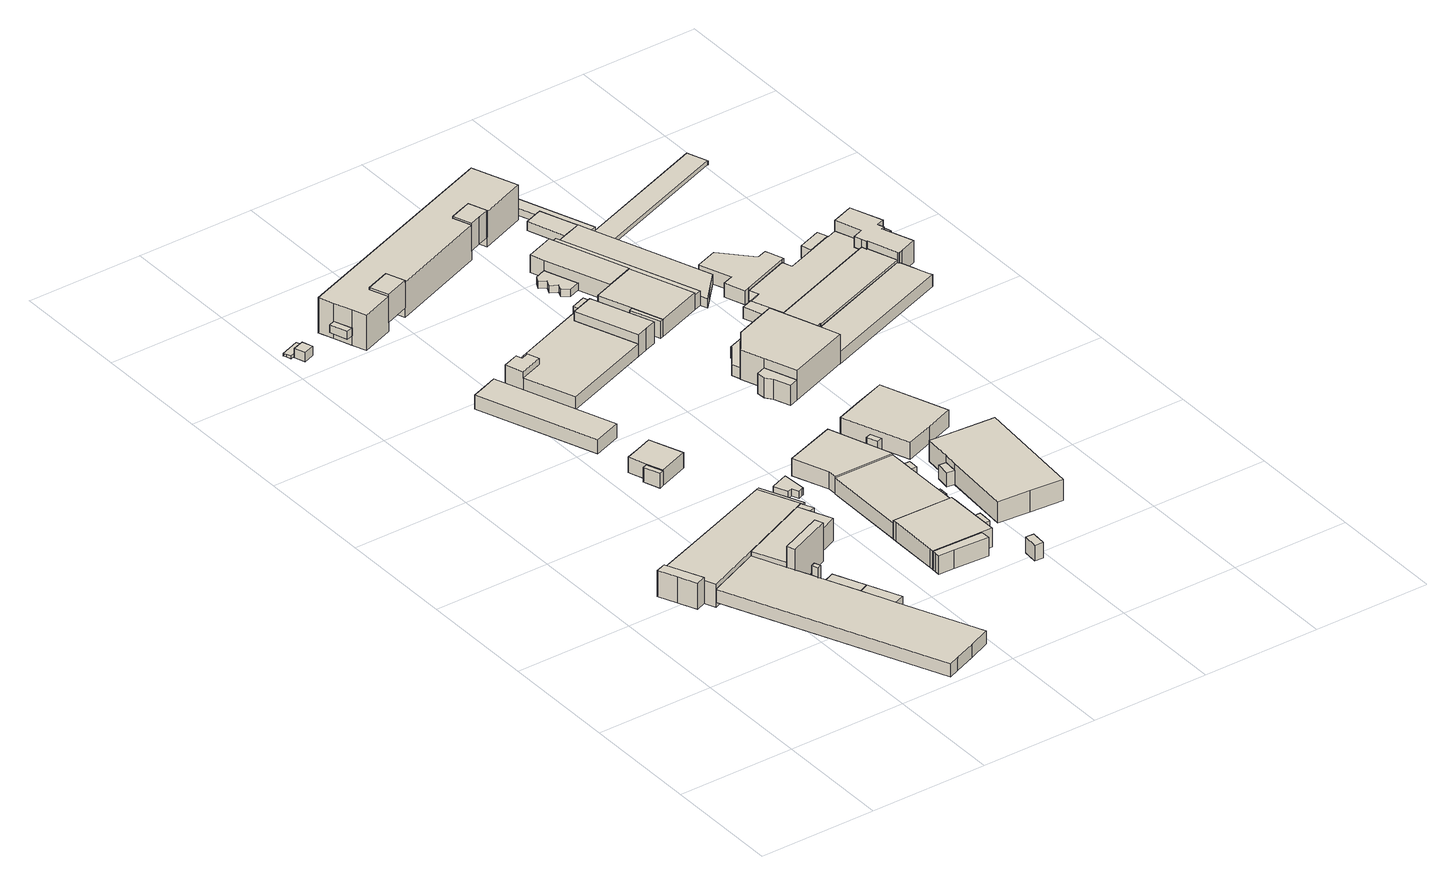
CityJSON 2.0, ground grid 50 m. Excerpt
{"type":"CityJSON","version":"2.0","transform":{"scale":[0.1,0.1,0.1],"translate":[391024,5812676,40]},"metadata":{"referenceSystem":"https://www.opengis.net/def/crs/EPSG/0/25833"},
"CityObjects":{
"building1":{"type":"Building","attributes":{"Gemeindeschluessel":"11000007","BezugspunktDach":"2200","function":"31001_2111","measuredHeight":5.74,"storeysAboveGround":2},"address":[{"country":"Germany","locality":"Berlin","thoroughfareNumber":"9 (2)","thoroughfareName":"Volkmarstraße"}],"geometry":[{"type":"Solid","lod":"1","boundaries":[[[[0,1,2,3,4,5,6,7,8,9,10,11,12]],[[13,14,15,16,17,18,19,20,21,22,23,24,25]],[[13,25,12,11]],[[14,13,11,10]],[[15,14,10,9]],[[16,15,9,8]],[[17,16,8,7]],[[18,17,7,6]],[[19,18,6,5]],[[20,19,5,4]],[[21,20,4,3]],[[22,21,3,2]],[[23,22,2,1]],[[24,23,1,0]],[[25,24,0,12]]]]}]},
"building2":{"type":"Building","attributes":{"Gemeindeschluessel":"11000007","function":"31001_2143"},"address":[{"country":"Germany","locality":"Berlin","thoroughfareNumber":"11, 9","thoroughfareName":"Volkmarstraße"}],"children":["building2-1","building2-2","building2-3","building2-4","building2-5","building2-6"]},
"building2-1":{"type":"BuildingPart","attributes":{"BezugspunktDach":"2200","measuredHeight":10,"storeysAboveGround":2},"parents":["building2"],"geometry":[{"type":"MultiSurface","lod":"1","boundaries":[[[26,27,28,29,30,31,32,33,34]],[[35,36,37,38,39,40,41,42,43]],[[35,43,34,33]],[[36,35,33,32]],[[37,36,32,31]],[[38,37,31,30]],[[44,45,46,47,29,28]],[[41,40,28,27]],[[42,41,27,26]],[[39,38,30,29]],[[40,48,46,45,44]],[[48,39,47,46,49]],[[43,42,26,34]]]}]},
"building2-2":{"type":"BuildingPart","attributes":{"BezugspunktDach":"2200","measuredHeight":9.93,"storeysAboveGround":2},"parents":["building2"],"geometry":[{"type":"Solid","lod":"1","boundaries":[[[[50,51,52,53,46,45]],[[48,54,55,56,57,40]],[[55,54,53,52]],[[56,55,52,51]],[[40,57,50,45]],[[48,40,45,46]],[[54,48,46,53]],[[57,56,51,50]]]]}]},
"building2-3":{"type":"BuildingPart","attributes":{"BezugspunktDach":"2200","measuredHeight":9.93,"storeysAboveGround":2},"parents":["building2"],"geometry":[{"type":"MultiSurface","lod":"1","boundaries":[[[53,58,59,47,46]],[[39,60,61,54,48]],[[61,60,59,58]],[[54,61,58,53]],[[47,39,48,46]],[[60,39,47,59]],[[48,54,53,46,62]]]}]},
"building2-4":{"type":"BuildingPart","attributes":{"BezugspunktDach":"2200","measuredHeight":10,"storeysAboveGround":2},"parents":["building2"],"geometry":[{"type":"MultiSurface","lod":"1","boundaries":[[[63,64,65,30]],[[66,67,60,38]],[[66,38,30,65]],[[67,66,65,64]],[[60,67,64,63]],[[63,29,47,59]],[[68,30,38,39,29]],[[60,59,47,39]]]}]},
"building2-5":{"type":"BuildingPart","attributes":{"BezugspunktDach":"2200","measuredHeight":12.81,"storeysAboveGround":2},"parents":["building2"],"geometry":[{"type":"MultiSurface","lod":"1","boundaries":[[[69,70,71,72,73]],[[43,42,74,75,76]],[[43,76,73,72]],[[42,26,34,72,71]],[[74,42,71,70]],[[75,74,70,69]],[[76,75,69,73]],[[34,26,42,43]]]}]},
"building2-6":{"type":"BuildingPart","attributes":{"BezugspunktDach":"2200","measuredHeight":17.06,"storeysAboveGround":2},"parents":["building2"],"geometry":[{"type":"Solid","lod":"1","boundaries":[[[[77,78,79,80]],[[56,81,82,57]],[[56,51,50,57,80,79]],[[81,56,79,78]],[[82,81,78,77]],[[57,82,77,80]],[[57,50,51,56]]]]}]},
"building3":{"type":"Building","attributes":{"Gemeindeschluessel":"11000007","BezugspunktDach":"2200","function":"51009_1610","measuredHeight":9.7,"storeysAboveGround":0},"address":[{"country":"Germany","locality":"Berlin"}],"geometry":[{"type":"Solid","lod":"1","boundaries":[[[[83,84,85,86]],[[87,88,89,90]],[[87,90,86,85]],[[88,87,85,84]],[[89,88,84,83]],[[90,89,83,86]]]]}]},
"building4":{"type":"Building","attributes":{"Gemeindeschluessel":"11000007","BezugspunktDach":"2200","function":"51009_1610","measuredHeight":4.87,"storeysAboveGround":0},"address":[{"country":"Germany","locality":"Berlin"}],"geometry":[{"type":"Solid","lod":"1","boundaries":[[[[91,92,93,94]],[[95,96,97,98]],[[95,98,94,93]],[[96,95,93,92]],[[97,96,92,91]],[[98,97,91,94]]]]}]},
"building5":{"type":"Building","attributes":{"Gemeindeschluessel":"11000007","BezugspunktDach":"2200","function":"51009_1610","measuredHeight":4.91,"storeysAboveGround":0},"address":[{"country":"Germany","locality":"Berlin"}],"geometry":[{"type":"Solid","lod":"1","boundaries":[[[[99,100,92,91]],[[96,101,102,97]],[[96,97,91,92]],[[101,96,92,100]],[[102,101,100,99]],[[97,102,99,91]]]]}]},
"building6":{"type":"Building","attributes":{"Gemeindeschluessel":"11000007","BezugspunktDach":"2200","function":"31001_2463","measuredHeight":3.9,"storeysAboveGround":1},"address":[{"country":"Germany","locality":"Berlin","thoroughfareNumber":"31 (20)","thoroughfareName":"Colditzstraße"}],"geometry":[{"type":"Solid","lod":"1","boundaries":[[[[103,104,105,106]],[[107,108,109,110]],[[107,110,106,105]],[[108,107,105,104]],[[109,108,104,103]],[[110,109,103,106]]]]}]},
"building7":{"type":"Building","attributes":{"Gemeindeschluessel":"11000007","BezugspunktDach":"2200","function":"31001_2463","measuredHeight":1.21,"storeysAboveGround":1},"address":[{"country":"Germany","locality":"Berlin","thoroughfareNumber":"31 (21)","thoroughfareName":"Colditzstraße"}],"geometry":[{"type":"Solid","lod":"1","boundaries":[[[[111,112,113,114,115]],[[116,117,118,119,120]],[[116,120,115,114]],[[117,116,114,113]],[[118,117,113,112]],[[119,118,112,111]],[[120,119,111,115]]]]}]},
"building8":{"type":"Building","attributes":{"Gemeindeschluessel":"11000007","BezugspunktDach":"2200","function":"51009_1610","measuredHeight":6.34,"storeysAboveGround":0},"address":[{"country":"Germany","locality":"Berlin"}],"geometry":[{"type":"Solid","lod":"1","boundaries":[[[[121,122,123,124]],[[125,126,127,128]],[[125,128,124,123]],[[126,125,123,122]],[[127,126,122,121]],[[128,127,121,124]]]]}]},
"building9":{"type":"Building","attributes":{"Gemeindeschluessel":"11000007","BezugspunktDach":"2200","function":"31001_2143","measuredHeight":6.66,"storeysAboveGround":1},"address":[{"country":"Germany","locality":"Berlin","thoroughfareNumber":"31 (24)","thoroughfareName":"Colditzstraße"}],"geometry":[{"type":"Solid","lod":"1","boundaries":[[[[129,130,131,132,133]],[[134,135,136,137,138]],[[134,138,133,132]],[[135,134,132,131]],[[136,135,131,130]],[[137,136,130,129]],[[138,137,129,133]]]]}]},
"building10":{"type":"Building","attributes":{"Gemeindeschluessel":"11000007","BezugspunktDach":"2200","function":"31001_2143","measuredHeight":7.5,"storeysAboveGround":1},"address":[{"country":"Germany","locality":"Berlin","thoroughfareNumber":"31 (25)","thoroughfareName":"Colditzstraße"}],"geometry":[{"type":"Solid","lod":"1","boundaries":[[[[139,140,141,142,143,144]],[[145,146,147,148,149,150]],[[145,150,144,143]],[[146,145,143,142]],[[147,146,142,141]],[[148,147,141,140]],[[149,148,140,139]],[[150,149,139,144]]]]}]},
"building11":{"type":"Building","attributes":{"Gemeindeschluessel":"11000007","BezugspunktDach":"2200","function":"51009_1610","measuredHeight":3.45,"storeysAboveGround":0},"address":[{"country":"Germany","locality":"Berlin"}],"geometry":[{"type":"Solid","lod":"1","boundaries":[[[[151,152,153,154]],[[155,156,157,158]],[[155,158,154,153]],[[156,155,153,152]],[[157,156,152,151]],[[158,157,151,154]]]]}]},
"building12":{"type":"Building","attributes":{"Gemeindeschluessel":"11000007","BezugspunktDach":"2200","function":"31001_2500","measuredHeight":3.06,"storeysAboveGround":1},"address":[{"country":"Germany","locality":"Berlin","thoroughfareNumber":"9 (1)","thoroughfareName":"Volkmarstraße"}],"geometry":[{"type":"Solid","lod":"1","boundaries":[[[[159,160,161,162,163,164,165,166,167,168]],[[169,170,171,172,173,174,175,176,177,178]],[[169,178,168,167]],[[170,169,167,166]],[[171,170,166,165]],[[172,171,165,164]],[[173,172,164,163]],[[174,173,163,162]],[[175,174,162,161]],[[176,175,161,160]],[[177,176,160,159]],[[178,177,159,168]]]]}]},
"building13":{"type":"Building","attributes":{"Gemeindeschluessel":"11000007","function":"31001_2143"},"address":[{"country":"Germany","locality":"Berlin","thoroughfareNumber":"1 (6)","thoroughfareName":"Volkmarstraße"}],"children":["building13-1","building13-2"]},
"building13-1":{"type":"BuildingPart","attributes":{"BezugspunktDach":"2200","measuredHeight":8.7,"storeysAboveGround":2},"parents":["building13"],"geometry":[{"type":"MultiSurface","lod":"1","boundaries":[[[179,180,181,182,183,184,185,186,187,188,189]],[[190,191,192,193,194,195,196,197,198,199,200]],[[190,200,189,188]],[[191,190,188,187]],[[192,191,187,186]],[[193,192,186,185]],[[194,193,185,184]],[[195,194,184,183]],[[196,195,183,182]],[[197,196,182,181]],[[198,197,181,180]],[[199,198,180,179]],[[201,202,179,189]],[[200,199,202,201]]]}]},
"building13-2":{"type":"BuildingPart","attributes":{"BezugspunktDach":"2200","measuredHeight":9.56,"storeysAboveGround":2},"parents":["building13"],"geometry":[{"type":"Solid","lod":"1","boundaries":[[[[203,204,205,202,201,206,207]],[[208,200,199,209,210,211,212]],[[208,212,207,206]],[[200,208,206,201]],[[209,199,202,205]],[[210,209,205,204]],[[211,210,204,203]],[[212,211,203,207]],[[200,201,202,199]]]]}]},
"building14":{"type":"Building","attributes":{"Gemeindeschluessel":"11000007","BezugspunktDach":"2200","function":"31001_2143","measuredHeight":7.07,"storeysAboveGround":2},"address":[{"country":"Germany","locality":"Berlin","thoroughfareNumber":"1 (4)","thoroughfareName":"Volkmarstraße"}],"geometry":[{"type":"Solid","lod":"1","boundaries":[[[[213,214,215,216,217,218,219,220]],[[221,222,223,224,225,226,227,228]],[[221,228,220,219]],[[222,221,219,218]],[[223,222,218,217]],[[224,223,217,216]],[[225,224,216,215]],[[226,225,215,214]],[[227,226,214,213]],[[228,227,213,220]]]]}]},
"building15":{"type":"Building","attributes":{"Gemeindeschluessel":"11000007","BezugspunktDach":"2200","function":"51009_1610","measuredHeight":7.74,"storeysAboveGround":0},"address":[{"country":"Germany","locality":"Berlin"}],"geometry":[{"type":"Solid","lod":"1","boundaries":[[[[229,230,231,232,233,234]],[[235,236,237,238,239,196]],[[235,196,234,233]],[[236,235,233,232]],[[237,236,232,231]],[[238,237,231,230]],[[239,238,230,229]],[[196,239,229,234]]]]}]},
"building16":{"type":"Building","attributes":{"Gemeindeschluessel":"11000007","function":"31001_2143"},"address":[{"country":"Germany","locality":"Berlin","thoroughfareNumber":"31 (12)","thoroughfareName":"Colditzstraße"}],"children":["building16-1","building16-2","building16-3","building16-4"]},
"building16-1":{"type":"BuildingPart","attributes":{"BezugspunktDach":"2200","measuredHeight":10.11,"storeysAboveGround":2},"parents":["building16"],"geometry":[{"type":"MultiSurface","lod":"1","boundaries":[[[240,241,242,243,244]],[[245,246,247,248,249]],[[245,250,251,252,253,249,254,255,256,257,258,244,243]],[[246,245,243,242]],[[247,246,242,241]],[[248,247,241,240]],[[259,258,260,261,255,249,248,240,244]],[[253,252,251,250,245]],[[258,257,256,255,254]],[[255,261,260,258,259]]]}]},
"building16-2":{"type":"BuildingPart","attributes":{"BezugspunktDach":"2200","measuredHeight":8.05,"storeysAboveGround":2},"parents":["building16"],"geometry":[{"type":"MultiSurface","lod":"1","boundaries":[[[262,263,264,265,266,267]],[[268,269,270,271,272,273]],[[268,273,267,266]],[[274,275,266,265]],[[276,274,269,265,264]],[[271,277,276,270,264,263]],[[278,277,271,263,262]],[[273,272,262,267]],[[269,268,275,274]],[[270,269,274,276]],[[270,276,277,271]],[[272,271,277,278]]]}]},
"building16-3":{"type":"BuildingPart","attributes":{"BezugspunktDach":"2200","measuredHeight":8.59,"storeysAboveGround":2},"parents":["building16"],"geometry":[{"type":"MultiSurface","lod":"1","boundaries":[[[251,250,279,280]],[[281,245,252,282]],[[281,282,280,279]],[[245,281,279,250]],[[283,284,257,256,283,282,252,251,280]],[[252,245,250,251]],[[256,257,284,283]]]}]},
"building16-4":{"type":"BuildingPart","attributes":{"BezugspunktDach":"2200","measuredHeight":5.39,"storeysAboveGround":2},"parents":["building16"],"geometry":[{"type":"MultiSurface","lod":"1","boundaries":[[[285,260,258,257,284,275,274,276,277,278]],[[271,270,269,268,283,256,255,261,286,272]],[[271,272,271,287]],[[271,277,271,270]],[[270,276,270,269]],[[283,268,275,284]],[[286,261,260,285]],[[272,286,285,278]],[[287,271,272,288,278,277]],[[270,271,277,276]],[[269,270,276,274]],[[268,269,274,275]],[[256,283,284,257]],[[256,257,258,255]],[[255,258,260,261]]]}]},
"building17":{"type":"Building","attributes":{"Gemeindeschluessel":"11000007","BezugspunktDach":"2200","function":"51009_1610","measuredHeight":7.27,"storeysAboveGround":0},"address":[{"country":"Germany","locality":"Berlin"}],"geometry":[{"type":"Solid","lod":"1","boundaries":[[[[289,290,291,292]],[[293,294,295,296]],[[293,296,292,291]],[[294,293,291,290]],[[295,294,290,289]],[[296,295,289,292]]]]}]},
"building18":{"type":"Building","attributes":{"Gemeindeschluessel":"11000007","BezugspunktDach":"2200","function":"31001_2143","measuredHeight":7.52,"storeysAboveGround":2},"address":[{"country":"Germany","locality":"Berlin","thoroughfareNumber":"1 (3)","thoroughfareName":"Volkmarstraße"}],"geometry":[{"type":"Solid","lod":"1","boundaries":[[[[297,298,299,300,301]],[[302,303,304,305,306]],[[302,306,301,300]],[[303,302,300,299]],[[304,303,299,298]],[[305,304,298,297]],[[306,305,297,301]]]]}]},
"building19":{"type":"Building","attributes":{"Gemeindeschluessel":"11000007","BezugspunktDach":"2200","function":"51009_1610","measuredHeight":4.95,"storeysAboveGround":0},"address":[{"country":"Germany","locality":"Berlin"}],"geometry":[{"type":"Solid","lod":"1","boundaries":[[[[307,308,309,310]],[[225,311,312,226]],[[225,226,310,309]],[[311,225,309,308]],[[312,311,308,307]],[[226,312,307,310]]]]}]},
"building20":{"type":"Building","attributes":{"Gemeindeschluessel":"11000007","BezugspunktDach":"2200","function":"51009_1610","measuredHeight":6.7,"storeysAboveGround":0},"address":[{"country":"Germany","locality":"Berlin"}],"geometry":[{"type":"Solid","lod":"1","boundaries":[[[[313,314,217,216]],[[315,316,317,318]],[[315,318,216,217]],[[316,315,217,314]],[[317,316,314,313]],[[318,317,313,216]]]]}]},
"building21":{"type":"Building","attributes":{"Gemeindeschluessel":"11000007","function":"31001_2111"},"address":[{"country":"Germany","locality":"Berlin","thoroughfareNumber":"31 (19)","thoroughfareName":"Colditzstraße"}],"children":["building21-1","building21-2","building21-3"]},
"building21-1":{"type":"BuildingPart","attributes":{"BezugspunktDach":"2200","measuredHeight":12.11,"storeysAboveGround":3},"parents":["building21"],"geometry":[{"type":"MultiSurface","lod":"1","boundaries":[[[319,320,321,322]],[[323,324,325,326]],[[327,328,329,322,321]],[[330,328,321,320]],[[325,324,320,319]],[[329,331,325,319,322]],[[323,326,329,328,327]],[[324,323,328,330]],[[326,325,331,329]]]}]},
"building21-2":{"type":"BuildingPart","attributes":{"BezugspunktDach":"2200","measuredHeight":12.13,"storeysAboveGround":3},"parents":["building21"],"geometry":[{"type":"MultiSurface","lod":"1","boundaries":[[[332,333,334,335,336,337,338,339]],[[340,341,342,343,344,345,346,347]],[[348,349,350,339,338]],[[351,348,338,337]],[[342,352,351,341,337,336]],[[353,352,336,335]],[[344,343,335,334]],[[345,344,334,333]],[[346,345,333,332]],[[349,354,332,339]],[[340,347,350,349,348]],[[341,340,348,351]],[[341,351,352,342]],[[343,342,352,353]],[[347,346,355,354,349]]]}]},
"building21-3":{"type":"BuildingPart","attributes":{"BezugspunktDach":"2200","measuredHeight":15.36,"storeysAboveGround":3},"parents":["building21"],"geometry":[{"type":"MultiSurface","lod":"1","boundaries":[[[356,357,358,331,329,328,330,354,349,352,353,359,360,361]],[[362,363,364,365,366,367,368,369,370,371,372,373,374,375]],[[362,375,361,360]],[[363,362,360,359]],[[364,363,359,353]],[[365,364,353,343,342]],[[366,365,342,341,340,347,376]],[[367,366,347,346]],[[368,367,354,330]],[[369,368,330,324,323]],[[370,369,323,326]],[[371,370,329,326,325]],[[372,371,331,358]],[[373,372,358,357]],[[374,373,357,356]],[[375,374,356,361]],[[342,343,353,352]],[[376,347,340,348,349]],[[348,377,340,341,351]],[[378,352,351,341,342]],[[346,347,349,354]],[[323,324,330,328]],[[326,323,379,328,329,380]],[[325,326,329,331]]]}]},
"building22":{"type":"Building","attributes":{"Gemeindeschluessel":"11000007","BezugspunktDach":"2200","function":"51009_1610","measuredHeight":7.04,"storeysAboveGround":0},"address":[{"country":"Germany","locality":"Berlin"}],"geometry":[{"type":"Solid","lod":"1","boundaries":[[[[381,382,383,384]],[[385,386,387,388]],[[385,388,384,383]],[[386,385,383,382]],[[387,386,382,381]],[[388,387,381,384]]]]}]},
"building23":{"type":"Building","attributes":{"Gemeindeschluessel":"11000007","BezugspunktDach":"2200","function":"51009_1610","measuredHeight":4.63,"storeysAboveGround":0},"address":[{"country":"Germany","locality":"Berlin"}],"geometry":[{"type":"Solid","lod":"1","boundaries":[[[[389,390,391,392]],[[393,394,395,396]],[[393,396,392,391]],[[394,393,391,390]],[[395,394,390,389]],[[396,395,389,392]]]]}]},
"building24":{"type":"Building","attributes":{"Gemeindeschluessel":"11000007","BezugspunktDach":"2200","function":"31001_2143","measuredHeight":10.5,"storeysAboveGround":2},"address":[{"country":"Germany","locality":"Berlin","thoroughfareNumber":"1 (5)","thoroughfareName":"Volkmarstraße"}],"geometry":[{"type":"Solid","lod":"1","boundaries":[[[[397,398,399,400,401,402,403,404,405]],[[406,407,408,409,410,411,412,413,414]],[[406,414,405,404]],[[407,406,404,403]],[[408,407,403,402]],[[409,408,402,401]],[[410,409,401,400]],[[411,410,400,399]],[[412,411,399,398]],[[413,412,398,397]],[[414,413,397,405]]]]}]},
"building25":{"type":"Building","attributes":{"Gemeindeschluessel":"11000007","BezugspunktDach":"2200","function":"31001_2143","measuredHeight":8.58,"storeysAboveGround":2},"address":[{"country":"Germany","locality":"Berlin","thoroughfareNumber":"1 (2)","thoroughfareName":"Volkmarstraße"}],"geometry":[{"type":"Solid","lod":"1","boundaries":[[[[415,416,417,418,419,420]],[[421,422,423,424,425,426]],[[421,426,420,419]],[[422,421,419,418]],[[423,422,418,417]],[[424,423,417,416]],[[425,424,416,415]],[[426,425,415,420]]]]}]},
"building26":{"type":"Building","attributes":{"Gemeindeschluessel":"11000007","BezugspunktDach":"2200","function":"51009_1610","measuredHeight":4.96,"storeysAboveGround":0},"address":[{"country":"Germany","locality":"Berlin"}],"geometry":[{"type":"Solid","lod":"1","boundaries":[[[[427,428,429,430,431,432,433]],[[434,435,436,437,438,439,440]],[[434,440,433,432]],[[435,434,432,431]],[[436,435,431,430]],[[437,436,430,429]],[[438,437,429,428]],[[439,438,428,427]],[[440,439,427,433]]]]}]},
"building27":{"type":"Building","attributes":{"Gemeindeschluessel":"11000007","function":"31001_2120"},"address":[{"country":"Germany","locality":"Berlin","thoroughfareNumber":"31 (17)","thoroughfareName":"Colditzstraße"}],"children":["building27-1","building27-2","building27-3","building27-4"]},
"building27-1":{"type":"BuildingPart","attributes":{"BezugspunktDach":"2200","measuredHeight":7.31,"storeysAboveGround":1},"parents":["building27"],"geometry":[{"type":"MultiSurface","lod":"1","boundaries":[[[441,442,443,444,445,446]],[[447,448,449,450,451,452]],[[447,452,446,445]],[[449,448,444,443]],[[450,449,443,442]],[[452,451,441,446]],[[448,453,454,455,444]],[[445,455,454,447]],[[450,442,441,451]]]}]},
"building27-2":{"type":"BuildingPart","attributes":{"BezugspunktDach":"2200","measuredHeight":7.31,"storeysAboveGround":1},"parents":["building27"],"geometry":[{"type":"Solid","lod":"1","boundaries":[[[[456,442,441,457]],[[451,450,458,459]],[[451,459,457,441]],[[458,450,442,456]],[[459,458,456,457]],[[451,441,442,450]]]]}]},
"building27-3":{"type":"BuildingPart","attributes":{"BezugspunktDach":"2200","measuredHeight":8.14,"storeysAboveGround":1},"parents":["building27"],"geometry":[{"type":"MultiSurface","lod":"1","boundaries":[[[460,461,462,463,464,465,466,467]],[[468,469,470,448,454,447,471,472]],[[468,472,467,466]],[[469,468,466,465]],[[470,469,465,464]],[[448,470,464,463]],[[455,444,463,462]],[[445,455,454,462,461]],[[473,474,475,476,447,461,460]],[[472,471,460,467]],[[454,448,444,455]],[[477,447,454,455,445]],[[478,471,476,475,474,473]]]}]},
"building27-4":{"type":"BuildingPart","attributes":{"BezugspunktDach":"2200","measuredHeight":3,"storeysAboveGround":1},"parents":["building27"],"geometry":[{"type":"Solid","lod":"1","boundaries":[[[[479,480,481,482,483,474,473,484,485]],[[486,471,475,487,488,489,490,491,492]],[[486,492,485,484]],[[471,486,484,473]],[[487,475,474,483]],[[488,487,483,482]],[[489,488,482,481]],[[490,489,481,480]],[[491,490,480,479]],[[492,491,479,485]],[[475,471,473,474]]]]}]},
"building28":{"type":"Building","attributes":{"Gemeindeschluessel":"11000007","BezugspunktDach":"2200","function":"31001_2100","measuredHeight":4.16,"storeysAboveGround":1},"address":[{"country":"Germany","locality":"Berlin","thoroughfareNumber":"1, 3, 5, 7","thoroughfareName":"Volkmarstraße"}],"geometry":[{"type":"Solid","lod":"1","boundaries":[[[[493,494,495,496,497,498]],[[499,500,501,502,503,504]],[[499,504,498,497]],[[500,499,497,496]],[[501,500,496,495]],[[502,501,495,494]],[[503,502,494,493]],[[504,503,493,498]]]]}]},
"building29":{"type":"Building","attributes":{"Gemeindeschluessel":"11000007","function":"31001_2143"},"address":[{"country":"Germany","locality":"Berlin","thoroughfareNumber":"31 (18)","thoroughfareName":"Colditzstraße"}],"children":["building29-1","building29-2","building29-3"]},
"building29-1":{"type":"BuildingPart","attributes":{"BezugspunktDach":"2200","measuredHeight":4.74,"storeysAboveGround":1},"parents":["building29"],"geometry":[{"type":"MultiSurface","lod":"1","boundaries":[[[505,506,507,508,509,510,511,512,513]],[[514,515,516,517,518,519,520,521,522]],[[514,522,513,512]],[[523,524,512,511]],[[525,523,515,511,510]],[[517,516,510,509]],[[518,517,509,508]],[[519,518,508,507]],[[520,519,507,506]],[[521,520,506,505]],[[515,514,524,523]],[[516,526,515,523,525]],[[522,521,505,513]]]}]},
"building29-2":{"type":"BuildingPart","attributes":{"BezugspunktDach":"2200","measuredHeight":6.28,"storeysAboveGround":1},"parents":["building29"],"geometry":[{"type":"MultiSurface","lod":"1","boundaries":[[[527,528,529,530]],[[522,521,531,532]],[[522,532,530,529]],[[505,513,522,529,528]],[[531,521,528,527]],[[532,531,527,530]],[[521,522,513,505]]]}]},
"building29-3":{"type":"BuildingPart","attributes":{"BezugspunktDach":"2200","measuredHeight":3.87,"storeysAboveGround":1},"parents":["building29"],"geometry":[{"type":"MultiSurface","lod":"1","boundaries":[[[524,525,533,534,535]],[[536,537,516,514,538]],[[536,538,535,534]],[[537,536,534,533]],[[516,537,533,525]],[[514,516,515,514,524]],[[538,514,524,535]],[[524,514,515,523]],[[525,523,539,515,516]]]}]},
"building30":{"type":"Building","attributes":{"Gemeindeschluessel":"11000007","BezugspunktDach":"2200","function":"51009_1610","measuredHeight":5.07,"storeysAboveGround":0},"address":[{"country":"Germany","locality":"Berlin"}],"geometry":[{"type":"Solid","lod":"1","boundaries":[[[[540,541,542,543]],[[544,545,546,547]],[[544,547,543,542]],[[545,544,542,541]],[[546,545,541,540]],[[547,546,540,543]]]]}]},
"building31":{"type":"Building","attributes":{"Gemeindeschluessel":"11000007","function":"31001_2111"},"address":[{"country":"Germany","locality":"Berlin","thoroughfareNumber":"2, 4, 6, 8","thoroughfareName":"Volkmarstraße"}],"children":["building31-1","building31-2","building31-3","building31-4","building31-5","building31-6","building31-7","building31-8","building31-9","building31-10"]},
"building31-1":{"type":"BuildingPart","attributes":{"BezugspunktDach":"2200","measuredHeight":12.9,"storeysAboveGround":5},"parents":["building31"],"geometry":[{"type":"MultiSurface","lod":"1","boundaries":[[[548,549,550,551,552,553,554,555,556,557]],[[558,559,560,561,562,563,564,565,566,567]],[[558,567,557,556]],[[559,558,556,555]],[[560,559,555,554]],[[568,569,570,437,554,553]],[[561,560,437,568]],[[571,569,553,552]],[[562,561,572,568,573]],[[574,575,576,552,551]],[[564,577,578,551,550]],[[565,564,550,549]],[[566,565,549,548],[579,580,581,582]],[[567,566,548,557]],[[437,570,569,568]],[[573,568,572,569,571]],[[563,562,576,575,574]],[[563,578,577,564]],[[581,580,579,582]]]}]},
"building31-2":{"type":"BuildingPart","attributes":{"BezugspunktDach":"2200","measuredHeight":9.44,"storeysAboveGround":5},"parents":["building31"],"geometry":[{"type":"MultiSurface","lod":"1","boundaries":[[[583,584,585,586,587,588,589,590,591,592,593,594,595,596,597,598,599,600]],[[601,602,603,604,605,606,607,608,609,610,611,612,613,614,615,616,617,618]],[[619,620,600,599]],[[621,619,599,598]],[[603,602,598,597]],[[604,603,597,596]],[[605,604,596,595]],[[622,623,595,594]],[[606,605,624,625,626]],[[627,622,594,593]],[[607,606,626,628,629]],[[630,627,593,592]],[[608,607,628,631]],[[632,630,592,591]],[[609,608,631,633]],[[610,609,591,590]],[[611,610,590,589]],[[634,635,611,589,588]],[[636,637,612,588,587]],[[638,636,587,586]],[[639,640,586,585]],[[616,641,639,585,584]],[[617,642,641,584,583]],[[620,643,617,583,600]],[[601,618,644,620,619]],[[602,601,619,621]],[[626,625,624,623,622]],[[629,628,626,622,627]],[[631,628,627,630]],[[633,631,630,632]],[[612,611,635,634]],[[613,612,637,636]],[[614,613,636,638]],[[615,614,640,639]],[[615,639,641,616]],[[616,641,642,617]],[[618,617,643,620]]]}]},
"building31-3":{"type":"BuildingPart","attributes":{"BezugspunktDach":"2200","measuredHeight":4.97,"storeysAboveGround":5},"parents":["building31"],"geometry":[{"type":"MultiSurface","lod":"1","boundaries":[[[645,643,620,619,621,646,647,648,649,650,651,652,653]],[[654,655,656,657,658,659,660,661,662,663,664,665,666]],[[654,666,653,652]],[[655,654,652,651]],[[656,655,651,650]],[[657,656,650,649]],[[658,657,649,648]],[[659,658,667,668]],[[660,659,647,668,669]],[[661,660,646,621]],[[662,661,602,601]],[[663,662,601,618,620]],[[664,663,618,617]],[[665,664,617,670]],[[666,665,671,546]],[[668,667,648,647,672]],[[669,668,647,646]],[[601,602,621,619,673]],[[619,620,618,601]],[[617,618,620,643,674]],[[670,617,643,645]],[[546,671,675,645,653]]]}]},
"building31-4":{"type":"BuildingPart","attributes":{"BezugspunktDach":"2200","measuredHeight":8.65,"storeysAboveGround":5},"parents":["building31"],"geometry":[{"type":"Solid","lod":"1","boundaries":[[[[676,677,678,582,581,679]],[[580,579,680,681,682,683]],[[580,683,679,581]],[[680,579,582,678]],[[681,680,678,677]],[[682,681,677,676]],[[683,682,676,679]],[[580,581,582,579]]]]}]},
"building31-5":{"type":"BuildingPart","attributes":{"BezugspunktDach":"2200","measuredHeight":5.16,"storeysAboveGround":5},"parents":["building31"],"geometry":[{"type":"MultiSurface","lod":"1","boundaries":[[[577,684,685,686,687,637,636,638,688,689,578]],[[690,691,692,693,694,695,696,697,698,699,700]],[[690,700,578,563,701,689]],[[691,690,701,702]],[[692,691,688,702,614]],[[693,692,614,613]],[[694,693,636,613,612,637]],[[703,634,612,704,695,694,637,687]],[[696,695,687,686]],[[697,696,686,685]],[[698,697,685,684]],[[699,698,684,577]],[[700,699,577,564,563,578]],[[689,701,563,578]],[[702,701,689,688]],[[614,702,688,638,705]],[[613,614,638,636]],[[637,612,613,636]],[[704,612,634,703]],[[578,563,564,577]]]}]},
"building31-6":{"type":"BuildingPart","attributes":{"BezugspunktDach":"2200","measuredHeight":6.22,"storeysAboveGround":5},"parents":["building31"],"geometry":[{"type":"MultiSurface","lod":"1","boundaries":[[[575,706,707,640,639,641,642,708,576]],[[670,617,616,615,614,702,701,563,562]],[[671,709,571,573,671,670,562,576,708]],[[643,645,710,708,642]],[[616,617,616,711]],[[616,712,616,615]],[[615,639,615,614]],[[688,638,640,707]],[[689,688,707,706]],[[563,578,689,701,706,575]],[[562,563,562,713]],[[573,571,709,671]],[[617,670,710,645,643]],[[711,616,617,642,641]],[[615,616,712,641,639]],[[614,615,639,640]],[[702,614,714,638,688]],[[701,702,688,689]],[[701,689,578,563]],[[713,562,563,575,576]]]}]},
"building31-7":{"type":"BuildingPart","attributes":{"BezugspunktDach":"2200","measuredHeight":5,"storeysAboveGround":5},"parents":["building31"],"geometry":[{"type":"MultiSurface","lod":"1","boundaries":[[[715,570,569,571,709,540,716,717,718]],[[719,720,546,671,573,568,437,436,721]],[[719,721,718,717]],[[720,719,717,716]],[[546,720,716,540]],[[645,653,722,540,709]],[[436,437,570,715]],[[721,436,715,718]],[[723,671,546,722,653,645]],[[573,671,709,571]],[[568,573,571,569]],[[568,569,570,437]]]}]},
"building31-8":{"type":"BuildingPart","attributes":{"BezugspunktDach":"2200","measuredHeight":4.39,"storeysAboveGround":5},"parents":["building31"],"geometry":[{"type":"Solid","lod":"1","boundaries":[[[[703,724,635,634]],[[611,725,704,612]],[[725,611,635,724]],[[704,725,724,703]],[[611,612,634,635]],[[612,704,703,634]]]]}]},
"building31-9":{"type":"BuildingPart","attributes":{"BezugspunktDach":"2200","measuredHeight":4.99,"storeysAboveGround":5},"parents":["building31"],"geometry":[{"type":"MultiSurface","lod":"1","boundaries":[[[726,727,728,729,730,731]],[[732,669,668,667,733,734]],[[732,734,731,730]],[[669,732,730,729]],[[647,646,729,728]],[[667,648,647,728,727]],[[733,667,727,726]],[[734,733,726,731]],[[668,669,646,647]],[[668,647,648,667]]]}]},
"building31-10":{"type":"BuildingPart","attributes":{"BezugspunktDach":"2200","measuredHeight":6.04,"storeysAboveGround":5},"parents":["building31"],"geometry":[{"type":"Solid","lod":"1","boundaries":[[[[632,735,736,623,622,627,630]],[[628,626,625,737,738,633,631]],[[737,625,623,736]],[[738,737,736,735]],[[633,738,735,632]],[[631,630,627,628]],[[628,627,622,626]],[[626,622,623,625]],[[633,632,630,631]]]]}]},
"building32":{"type":"Building","attributes":{"Gemeindeschluessel":"11000007","BezugspunktDach":"2200","function":"51009_1610","measuredHeight":6.16,"storeysAboveGround":0},"address":[{"country":"Germany","locality":"Berlin"}],"geometry":[{"type":"Solid","lod":"1","boundaries":[[[[739,740,741,742,743,744,745,746,747,748]],[[749,750,751,752,753,754,755,756,757,758]],[[749,758,748,747]],[[750,749,747,746]],[[751,750,746,745]],[[752,751,745,744]],[[753,752,744,743]],[[754,753,743,742]],[[755,754,742,741]],[[756,755,741,740]],[[757,756,740,739]],[[758,757,739,748]]]]}]},
"building33":{"type":"Building","attributes":{"Gemeindeschluessel":"11000007","function":"51009_1610"},"address":[{"country":"Germany","locality":"Berlin"}],"children":["building33-1","building33-2"]},
"building33-1":{"type":"BuildingPart","attributes":{"BezugspunktDach":"2200","measuredHeight":4.58,"storeysAboveGround":0},"parents":["building33"],"geometry":[{"type":"MultiSurface","lod":"1","boundaries":[[[759,760,761,762,763,764]],[[765,766,767,768,769,770]],[[765,770,764,763]],[[766,765,763,762]],[[767,766,762,761]],[[771,772,767,761,760]],[[769,773,771,768,760,759]],[[770,769,759,764]],[[768,767,772,771]],[[774,768,771,773,769]]]}]},
"building33-2":{"type":"BuildingPart","attributes":{"BezugspunktDach":"2200","measuredHeight":1.61,"storeysAboveGround":0},"parents":["building33"],"geometry":[{"type":"MultiSurface","lod":"1","boundaries":[[[775,776,777,778,779,772,773]],[[767,780,781,782,783,784,769]],[[769,768,767]],[[780,767,772,779]],[[781,780,779,778]],[[782,781,778,777]],[[783,782,777,776]],[[784,783,776,775]],[[769,784,775,773]],[[767,768,771,772]],[[773,771,768,769]]]}]}
},
"vertices":[
[722,3,85],[768,22,85],[860,61,85],[954,101,85],[799,451,85],[739,587,85],[680,720,85],[669,744,85],[658,771,85],[630,832,85],[615,866,85],[555,1003,85],[323,902,85],[555,1003,28],[615,866,28],[630,832,28],[658,771,28],[669,744,28],[680,720,28],[739,587,28],[799,451,28],[954,101,28],[860,61,28],[768,22,28],[722,3,28],[323,902,28],
[303,948,106],[323,902,106],[555,1003,106],[885,1147,106],[810,1315,106],[400,1162,106],[265,1112,106],[261,1111,106],[235,1101,106],[261,1111,6],[265,1112,6],[400,1162,6],[810,1315,6],[885,1147,6],[555,1003,6],[323,902,6],[303,948,6],[235,1101,6],[555,1003,89],[555,1003,105],[862,1137,105],[885,1147,105],[862,1137,6],[862,1137,39],
[615,866,105],[799,945,105],[923,999,105],[884,1086,105],[884,1086,6],[923,999,6],[799,945,6],[615,866,6],
[908,1096,105],[889,1137,105],[889,1137,6],[908,1096,6],[862,1137,22],
[889,1137,106],[900,1142,106],[821,1319,106],[821,1319,6],[900,1142,6],[872,1176,106],
[227,1008,120],[262,930,120],[303,948,120],[235,1101,120],[193,1085,120],[262,930,6],[227,1008,6],[193,1085,6],
[630,832,176],[814,912,176],[799,945,176],[615,866,176],[814,912,6],[630,832,6],
[669,744,127],[685,751,127],[675,777,127],[658,771,127],[675,777,30],[685,751,30],[669,744,30],[658,771,30],
[739,587,78],[788,608,78],[728,741,78],[680,720,78],[728,741,29],[788,608,29],[739,587,29],[680,720,29],
[799,451,78],[849,471,78],[849,471,29],[799,451,29],
[39,3038,80],[86,3055,80],[70,3100,80],[23,3083,80],[70,3100,40],[86,3055,40],[39,3038,40],[23,3083,40],
[6,3107,48],[13,3089,48],[92,3116,48],[80,3150,48],[1,3120,48],[80,3150,36],[92,3116,36],[13,3089,36],[6,3107,36],[1,3120,36],
[597,1618,96],[616,1625,96],[590,1694,96],[572,1687,96],[590,1694,32],[616,1625,32],[597,1618,32],[572,1687,32],
[539,1922,102],[657,1966,102],[471,2468,102],[412,2445,102],[352,2423,102],[412,2445,41],[471,2468,41],[657,1966,41],[539,1922,41],[352,2423,41],
[590,1694,101],[616,1625,101],[742,1672,101],[689,1814,101],[626,1790,101],[563,1767,101],[626,1790,33],[689,1814,33],[742,1672,33],[616,1625,33],[590,1694,33],[563,1767,33],
[248,3064,75],[275,3072,75],[248,3147,75],[222,3138,75],[248,3147,41],[275,3072,41],[248,3064,41],[222,3138,41],
[930,1286,65],[950,1292,65],[962,1262,65],[984,1271,65],[988,1272,65],[986,1308,65],[982,1375,65],[981,1374,65],[939,1358,65],[907,1345,65],[939,1358,34],[981,1374,34],[982,1375,34],[986,1308,34],[988,1272,34],[984,1271,34],[962,1262,34],[950,1292,34],[930,1286,34],[907,1345,34],
[1298,596,114],[1343,594,114],[1343,613,114],[1343,655,114],[1343,680,114],[1343,825,114],[1343,844,114],[1083,848,114],[1083,831,114],[1081,619,114],[1081,602,114],[1081,619,32],[1083,831,32],[1083,848,32],[1343,844,32],[1343,825,32],[1343,680,32],[1343,655,32],[1343,613,32],[1343,594,32],[1298,596,32],[1081,602,32],[1081,602,113],[1298,596,113],
[1148,562,113],[1298,555,113],[1298,575,113],[1081,584,113],[1080,565,113],[1081,584,32],[1298,575,32],[1298,555,32],[1148,562,32],[1080,565,32],
[1343,844,104],[1344,909,104],[1344,952,104],[1344,1092,104],[1344,1135,104],[1344,1207,104],[1086,1210,104],[1083,848,104],[1086,1210,33],[1344,1207,33],[1344,1135,33],[1344,1092,33],[1344,952,33],[1344,909,33],[1343,844,33],[1083,848,33],
[1378,656,99],[1378,686,99],[1379,717,99],[1343,717,99],[1343,686,99],[1343,655,99],[1343,686,32],[1343,717,32],[1379,717,32],[1378,686,32],[1378,656,32],
[1036,2348,134],[1084,2366,134],[1133,2384,134],[1034,2645,134],[938,2610,134],[1034,2645,40],[1133,2384,40],[1084,2366,40],[1036,2348,40],[938,2610,40],[1034,2645,126],[972,2622,126],[972,2622,40],[1031,2644,40],[938,2610,74],[938,2610,41],[972,2622,41],[972,2622,95],[938,2610,95],[938,2610,88],[1036,2348,95],[1036,2348,41],
[567,2419,121],[666,2455,121],[649,2504,121],[617,2492,121],[608,2518,121],[540,2493,121],[608,2518,41],[617,2492,41],[649,2504,41],[666,2455,41],[567,2419,41],[540,2493,41],[617,2492,95],[608,2518,95],[649,2504,95],[666,2455,95],[567,2419,95],
[1024,2672,126],[962,2649,126],[1024,2672,40],[962,2649,40],[962,2649,41],[962,2649,95],
[646,2203,95],[646,2203,41],[666,2455,61],[567,2419,77],
[1450,427,100],[1454,490,100],[1419,493,100],[1413,430,100],[1419,493,31],[1454,490,31],[1450,427,31],[1413,430,31],
[1086,1246,110],[1086,1210,110],[1344,1207,110],[1248,1474,110],[1028,1397,110],[1248,1474,35],[1344,1207,35],[1086,1210,35],[1086,1246,35],[1028,1397,35],
[1370,909,82],[1370,951,82],[1344,952,82],[1344,909,82],[1370,951,33],[1370,909,33],
[1368,1092,104],[1368,1135,104],[1344,1135,37],[1368,1135,37],[1368,1092,37],[1344,1092,37],
[436,3065,162],[538,3104,162],[509,3182,162],[406,3143,162],[509,3182,41],[538,3104,41],[436,3065,41],[406,3143,41],[509,3182,77],[509,3182,154],[406,3143,154],[538,3104,154],[436,3065,154],
[955,3263,160],[1003,3281,160],[1048,3298,160],[1051,3299,160],[1022,3376,160],[1019,3375,160],[974,3358,160],[926,3340,160],[974,3358,41],[1019,3375,41],[1022,3376,41],[1051,3299,41],[1048,3298,41],[1003,3281,41],[955,3263,41],[926,3340,41],[974,3358,154],[926,3340,154],[926,3340,138],[1019,3375,154],[1022,3376,154],[1051,3299,154],[955,3263,154],[955,3263,82],
[248,3147,154],[275,3072,154],[297,3013,154],[1246,3373,154],[1174,3563,154],[225,3210,154],[1174,3563,0],[1246,3373,0],[1051,3299,0],[1022,3376,0],[926,3340,0],[955,3263,0],[538,3104,0],[509,3182,0],[406,3143,0],[436,3065,0],[297,3013,0],[275,3072,0],[248,3147,0],[225,3210,0],[926,3340,61],[974,3358,91],[1022,3376,131],[509,3182,132],[406,3143,131],
[1475,1003,93],[1480,1064,93],[1448,1067,93],[1442,1007,93],[1448,1067,33],[1480,1064,33],[1475,1003,33],[1442,1007,33],
[1369,1333,84],[1393,1341,84],[1375,1387,84],[1352,1379,84],[1375,1387,37],[1393,1341,37],[1369,1333,37],[1352,1379,37],
[1591,698,124],[1731,687,124],[1770,1159,124],[1630,1169,124],[1564,1174,124],[1490,1180,124],[1480,1064,124],[1475,1003,124],[1452,709,124],[1475,1003,31],[1480,1064,31],[1490,1180,31],[1564,1174,31],[1630,1169,31],[1770,1159,31],[1731,687,31],[1591,698,31],[1452,709,31],
[1437,1225,111],[1556,1269,111],[1675,1313,111],[1570,1595,111],[1449,1551,111],[1329,1507,111],[1449,1551,37],[1570,1595,37],[1675,1313,37],[1556,1269,37],[1437,1225,37],[1329,1507,37],
[1254,2019,83],[1321,2108,83],[1408,2140,83],[1393,2180,83],[1306,2149,83],[1308,2145,83],[1241,2055,83],[1308,2145,34],[1306,2149,34],[1393,2180,34],[1408,2140,34],[1321,2108,34],[1254,2019,34],[1241,2055,34],
[1141,2530,112],[1188,2403,112],[1383,2475,112],[1285,2743,112],[1165,2699,112],[1090,2671,112],[1165,2699,38],[1285,2743,38],[1383,2475,38],[1188,2403,38],[1141,2530,38],[1090,2671,38],[1240,2727,38],[1225,2721,38],[1225,2721,112],
[1172,2397,112],[1125,2524,112],[1172,2397,38],[1125,2524,38],
[1066,2969,114],[1165,2699,114],[1225,2721,114],[1285,2743,114],[1166,3065,114],[1163,3071,114],[1104,3049,114],[1045,3027,114],[1104,3049,38],[1163,3071,38],[1166,3065,38],[1066,2969,38],[1045,3027,38],[1066,2969,69],[1118,2829,69],[1118,2829,38],[1075,2945,38],[1165,2699,99],[1066,2969,60],
[1035,2907,69],[1022,2878,69],[1053,2860,69],[1041,2833,69],[1070,2812,69],[1019,2951,69],[1007,2924,69],[1019,2951,38],[1070,2812,38],[1041,2833,38],[1053,2860,38],[1022,2878,38],[1035,2907,38],[1007,2924,38],
[1770,1159,76],[1774,1199,76],[1618,1211,76],[1617,1200,76],[1566,1204,76],[1564,1174,76],[1566,1204,34],[1617,1200,34],[1618,1211,34],[1774,1199,34],[1770,1159,34],[1564,1174,34],
[1417,2488,78],[1428,2458,78],[1471,2504,78],[1537,2575,78],[1351,3082,78],[1335,3126,78],[1266,3101,78],[1256,3098,78],[1198,3076,78],[1256,3098,37],[1266,3101,37],[1335,3126,37],[1351,3082,37],[1537,2575,37],[1471,2504,37],[1428,2458,37],[1417,2488,37],[1198,3076,37],[1266,3101,76],[1256,3098,76],[1335,3126,76],[1300,3113,37],
[1383,2475,100],[1417,2488,100],[1198,3076,100],[1166,3065,100],[1383,2475,37],[1166,3065,37],
[1313,3184,76],[1276,3283,76],[1200,3255,76],[1276,3283,37],[1313,3184,37],[1200,3255,37],[1266,3101,51],
[1542,2347,84],[1591,2366,84],[1576,2406,84],[1539,2356,84],[1576,2406,34],[1591,2366,34],[1542,2347,34],[1539,2356,34],
[1289,1921,162],[1339,1785,162],[1606,1884,162],[1553,2029,162],[1501,2170,162],[1500,2174,162],[1408,2140,162],[1321,2108,162],[1254,2019,162],[1253,2017,162],[1254,2019,33],[1321,2108,33],[1408,2140,33],[1500,2174,33],[1501,2170,33],[1553,2029,33],[1606,1884,33],[1339,1785,33],[1289,1921,33],[1253,2017,33],[1500,2174,34],[1500,2174,84],[1408,2140,84],[1501,2170,84],[1500,2174,83],[1501,2170,34],[1553,2029,88],[1553,2029,95],[1501,2170,95],[1606,1884,84],[1553,2029,84],[1339,1785,34],[1289,1921,34],[1289,1921,121],[1339,1785,121],
[2065,2377,128],[2072,2356,128],[2075,2357,128],[2120,2233,128],[2123,2226,128],[2125,2227,128],[2141,2232,128],[2213,2259,128],[2168,2382,128],[2164,2390,128],[2178,2395,128],[2169,2421,128],[2202,2434,128],[2152,2570,128],[2060,2536,128],[2060,2535,128],[2100,2427,128],[2053,2409,128],[2100,2427,33],[2060,2535,33],[2060,2536,33],[2152,2570,33],[2202,2434,33],[2169,2421,33],[2178,2395,33],[2164,2390,33],[2168,2382,33],[2213,2259,33],[2141,2232,33],[2125,2227,33],[2123,2226,33],[2120,2233,33],[2075,2357,33],[2072,2356,33],[2065,2377,33],[2053,2409,33],[2100,2427,82],[2053,2409,82],[2060,2535,82],[2169,2421,95],[2202,2434,95],[2202,2434,88],[2202,2434,34],[2169,2421,34],[2178,2395,95],[2178,2395,34],[2178,2395,92],[2164,2390,95],[2164,2390,34],[2168,2382,95],[2168,2382,34],[2125,2227,67],[2141,2232,67],[2123,2226,84],[2125,2227,84],[2120,2233,84],[2075,2357,95],[2120,2233,95],[2072,2356,95],[2065,2377,95],[2065,2377,82],[2053,2409,63],
[1595,2204,82],[2017,2520,82],[2014,2521,82],[1916,2485,82],[1798,2442,82],[1783,2482,82],[1576,2406,82],[1591,2366,82],[1542,2347,82],[1591,2366,32],[1576,2406,32],[1783,2482,32],[1798,2442,32],[1916,2485,32],[2014,2521,32],[2017,2520,32],[2060,2535,32],[2100,2427,32],[2053,2409,32],[2065,2377,32],[1595,2204,32],[1542,2347,32],[1916,2485,34],[2014,2521,34],[2017,2520,34],[1595,2204,33],[1595,2204,34],[2014,2521,64],[2100,2427,40],[2065,2377,54],[1595,2204,73],
[1250,1868,121],[1272,1838,121],[1297,1770,121],[1247,1905,121],[1297,1770,34],[1272,1838,34],[1250,1868,34],[1247,1905,34],
[2175,2093,84],[2169,2108,84],[2153,2153,84],[2149,2162,84],[1648,2059,84],[1646,2064,84],[1646,2064,32],[1648,2059,32],[2120,2233,32],[2123,2226,32],[2125,2227,32],[2149,2162,32],[2153,2153,32],[2169,2108,32],[2175,2093,32],[1606,1884,32],[1553,2029,32],[1646,2064,33],[1648,2059,33],[2149,2162,67],[2149,2162,33],[2120,2233,82],
[1646,2064,95],[1648,2059,95],[1595,2204,95],[1595,2204,84],[1595,2204,39],[2072,2356,40],[2072,2356,60],[1501,2170,50],[2120,2233,38],
[1393,2180,84],[1495,2330,84],[1529,2239,84],[1390,2188,84],[1529,2239,34],[1495,2330,34],[1390,2188,34],[1542,2347,56],[1595,2204,80],
[2165,2168,67],[2165,2168,33],
[1902,2526,84],[1916,2485,84],[2014,2521,84],[2017,2520,84],[2001,2564,84],[1901,2528,84],[2001,2564,34],[1902,2526,34],[1901,2528,34],
[2214,2400,95],[2211,2407,95],[2211,2407,34],[2214,2400,34],
[1569,2501,95],[1523,2484,95],[1555,2398,95],[1576,2406,95],[1783,2482,95],[1793,2486,95],[1765,2563,95],[1724,2549,95],[1611,2669,95],[1518,2635,95],[1611,2669,33],[1724,2549,33],[1765,2563,33],[1793,2486,33],[1783,2482,33],[1576,2406,33],[1555,2398,33],[1523,2484,33],[1569,2501,33],[1518,2635,33],
[1352,3091,52],[1375,3099,52],[1399,3108,52],[1223,3581,52],[1199,3572,52],[1174,3563,52],[1199,3572,21],[1223,3581,21],[1399,3108,21],[1375,3099,21],[1352,3091,21],[1174,3563,21],[1375,3099,38],[1399,3108,38],[1352,3091,38],[1361,3094,21],
[1383,3006,38],[1995,3231,38],[1996,3230,38],[1998,3231,38],[1966,3317,38],[1966,3317,21],[1998,3231,21],[1996,3230,21],[1995,3231,21],[1383,3006,21]
]}
